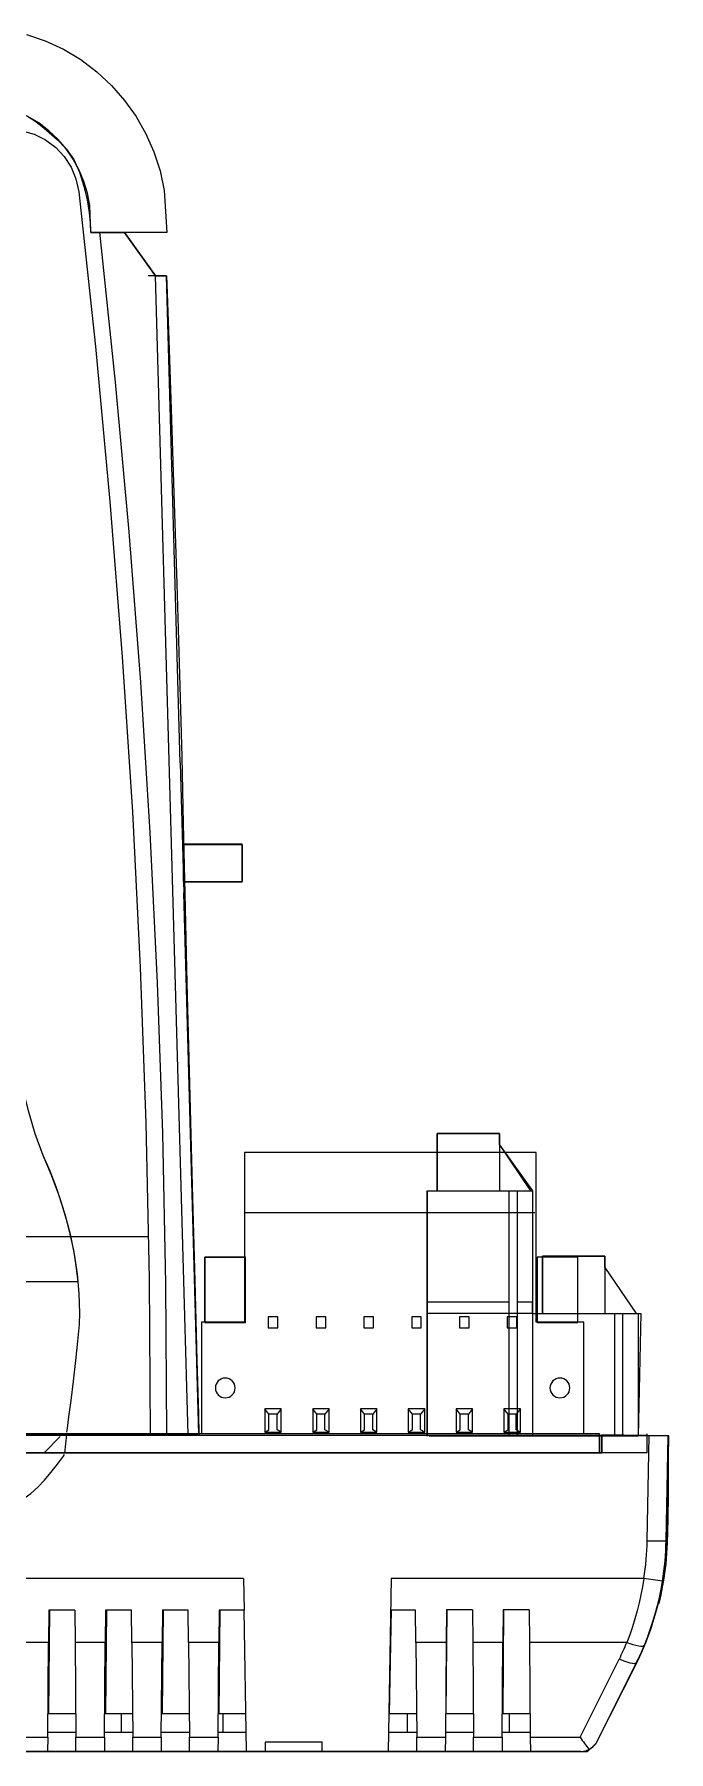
# Model space of a CAD drawing. Header units: metres. Extents: x 0 to 595, y 0 to 842.
# Drawn here: x 342.1 to 404.4, y 583.6 to 752.1 of the extents above; entities that cross this region are included whole.
import ezdxf

# ---------------------------------------------------------------- set-up
doc = ezdxf.new("R2010")
doc.units = ezdxf.units.M
doc.layers.add('SCHEMATICS', color=7, linetype='Continuous')

msp = doc.modelspace()

# ---------------------------------------------------------------- linework, layer by layer
at = {"layer": 'SCHEMATICS', "color": 7}
for p, q in [((341.36, 752.08), (343.17, 751.46)), ((341.36, 752.08), (343.17, 751.46)), ((343.17, 751.46), (344.97, 750.62)), ((343.17, 751.46), (344.97, 750.62)), ((344.97, 750.62), (346.67, 749.6)), ((344.97, 750.62), (346.67, 749.6)), ((346.67, 749.6), (348.26, 748.41)), ((346.67, 749.6), (348.25, 748.41)), ((348.25, 748.41), (349.71, 747.07)), ((348.26, 748.41), (349.71, 747.07)), ((349.71, 747.07), (350.99, 745.61)), ((349.71, 747.07), (350.99, 745.61)), ((350.99, 745.61), (352.12, 744.03)), ((350.99, 745.61), (352.12, 744.03)), ((342.56, 743.39), (341.49, 744.03)), ((342.56, 743.39), (341.49, 744.03)), ((343.55, 742.63), (342.56, 743.39)), ((343.55, 742.63), (342.56, 743.39)), ((352.12, 744.03), (353.08, 742.34)), ((352.12, 744.03), (353.08, 742.34)), ((344.46, 741.77), (343.55, 742.63)), ((344.46, 741.77), (343.55, 742.63)), ((345.25, 740.84), (344.46, 741.77)), ((345.25, 740.84), (344.46, 741.77)), ((353.08, 742.34), (353.87, 740.56)), ((353.08, 742.34), (353.87, 740.56)), ((345.94, 739.84), (345.25, 740.84)), ((345.94, 739.84), (345.25, 740.84)), ((346.52, 738.76), (345.94, 739.84)), ((346.52, 738.76), (345.94, 739.84)), ((353.87, 740.56), (354.47, 738.7)), ((353.87, 740.56), (354.47, 738.7)), ((346.99, 737.64), (346.52, 738.76)), ((346.99, 737.64), (346.52, 738.76)), ((354.47, 738.7), (354.88, 736.78)), ((354.47, 738.7), (354.88, 736.78)), ((346.48, 736.64), (346.48, 736.64)), ((347.34, 736.49), (346.99, 737.64)), ((347.34, 736.49), (346.99, 737.64)), ((347.56, 735.31), (347.34, 736.49)), ((347.56, 735.31), (347.34, 736.49)), ((354.88, 736.78), (355.13, 732.66)), ((354.88, 736.78), (355.13, 732.66)), ((347.67, 732.66), (347.56, 735.31)), ((347.67, 732.66), (347.56, 735.31)), ((355.13, 732.66), (347.67, 732.66)), ((347.67, 732.66), (350.96, 732.66)), ((355.13, 732.66), (347.67, 732.66)), ((350.96, 732.66), (354.03, 728.41)), ((354.03, 728.41), (350.96, 732.66)), ((354.03, 728.41), (353.29, 728.41)), ((354.03, 728.41), (355.1, 728.41)), ((357.22, 614.76), (354.03, 728.41)), ((355.1, 728.41), (354.03, 728.41)), ((356.44, 680.62), (355.1, 728.41)), ((356.44, 680.62), (356.79, 667.87)), ((360.41, 672.65), (356.66, 672.65)), ((362.53, 672.65), (360.41, 672.65)), ((362.53, 668.94), (362.53, 672.65)), ((360.41, 668.93), (356.76, 668.93)), ((362.53, 668.93), (360.41, 668.93)), ((358.28, 614.76), (356.79, 667.87)), ((381.66, 638.66), (381.66, 644.27)), ((381.66, 644.27), (387.78, 644.27)), ((381.66, 644.27), (381.66, 638.66)), ((387.78, 644.27), (381.66, 644.27)), ((387.78, 644.27), (387.78, 643.15)), ((387.78, 643.15), (387.78, 644.27)), ((391.38, 642.42), (362.75, 642.42)), ((362.75, 642.42), (362.75, 625.76)), ((387.78, 643.15), (391.05, 638.66)), ((387.78, 643.15), (390.84, 638.66)), ((387.78, 643.15), (387.78, 638.66)), ((391.38, 625.76), (391.38, 642.42)), ((380.68, 614.57), (380.68, 638.66)), ((380.68, 638.66), (381.66, 638.66)), ((380.68, 638.66), (388.7, 638.66)), ((380.68, 638.66), (380.68, 627.74)), ((388.7, 638.66), (389.52, 638.66)), ((388.7, 638.66), (388.7, 626.62)), ((389.52, 638.66), (391.05, 638.66)), ((389.52, 638.66), (389.52, 626.62)), ((391.05, 638.66), (391.05, 626.62)), ((391.05, 638.66), (391.05, 627.74)), ((391.27, 636.49), (362.8, 636.49)), ((353.33, 634.14), (250.72, 634.14)), ((358.86, 625.72), (358.86, 632.14)), ((358.86, 632.14), (362.88, 632.14)), ((395.49, 632.14), (391.48, 632.14)), ((392.03, 626.62), (392.03, 632.23)), ((392.03, 632.23), (398.15, 632.23)), ((392.03, 632.23), (392.03, 626.62)), ((398.15, 632.23), (392.03, 632.23)), ((395.49, 625.72), (395.49, 632.14)), ((398.15, 632.23), (398.15, 631.11)), ((398.15, 631.11), (398.15, 632.23)), ((398.15, 631.11), (401.21, 626.62)), ((398.15, 631.11), (401.21, 626.62)), ((398.15, 631.11), (398.15, 626.62)), ((346.39, 629.73), (259.37, 629.73)), ((380.68, 627.74), (380.68, 626.62)), ((388.7, 627.74), (380.68, 627.74)), ((391.05, 627.74), (389.52, 627.74)), ((391.05, 626.62), (391.05, 627.74)), ((362.75, 625.76), (358.52, 625.76)), ((358.52, 625.76), (358.52, 614.8)), ((362.88, 625.72), (358.86, 625.72)), ((380.68, 626.62), (380.68, 614.57)), ((388.7, 626.62), (380.68, 626.62)), ((388.7, 626.62), (388.7, 614.57)), ((389.52, 626.62), (388.7, 626.62)), ((389.52, 626.62), (389.52, 614.57)), ((391.05, 626.62), (389.52, 626.62)), ((391.05, 626.62), (392.03, 626.62)), ((391.05, 626.62), (399.07, 626.62)), ((391.05, 626.62), (391.05, 614.57)), ((396.08, 625.76), (391.38, 625.76)), ((391.48, 625.72), (395.49, 625.72)), ((396.08, 614.8), (396.08, 625.76)), ((399.07, 626.62), (399.88, 626.62)), ((399.07, 626.62), (399.07, 614.57)), ((399.88, 626.62), (401.41, 626.62)), ((399.88, 626.62), (399.88, 614.57)), ((401.21, 626.62), (401.67, 626.6)), ((401.41, 626.62), (401.41, 614.57)), ((401.67, 626.6), (401.41, 614.57)), ((365.16, 616.73), (364.75, 617.25)), ((365.16, 615.19), (365.16, 616.73)), ((365.97, 616.73), (365.16, 616.73)), ((366.37, 617.25), (365.97, 616.73)), ((365.97, 615.19), (365.97, 616.73)), ((369.86, 616.73), (369.45, 617.25)), ((369.86, 615.19), (369.86, 616.73)), ((370.65, 616.73), (369.86, 616.73)), ((371.06, 617.25), (370.65, 616.73)), ((370.65, 615.19), (370.65, 616.73)), ((374.55, 616.73), (374.14, 617.25)), ((374.55, 615.19), (374.55, 616.73)), ((375.35, 616.73), (374.55, 616.73)), ((375.76, 617.25), (375.35, 616.73)), ((375.35, 615.19), (375.35, 616.73)), ((379.25, 616.73), (378.84, 617.25)), ((379.25, 615.19), (379.25, 616.73)), ((380.05, 616.73), (379.25, 616.73)), ((380.45, 617.25), (380.05, 616.73)), ((380.05, 615.19), (380.05, 616.73)), ((383.93, 616.73), (383.53, 617.25)), ((383.93, 615.19), (383.93, 616.73)), ((384.74, 616.73), (383.93, 616.73)), ((385.15, 617.25), (384.74, 616.73)), ((384.74, 615.19), (384.74, 616.73)), ((388.63, 616.73), (388.22, 617.25)), ((388.63, 615.19), (388.63, 616.73)), ((389.44, 616.73), (388.63, 616.73)), ((389.84, 617.25), (389.44, 616.73)), ((389.44, 615.19), (389.44, 616.73)), ((364.75, 614.99), (365.16, 615.19)), ((366.37, 614.99), (365.97, 615.19)), ((369.45, 614.99), (369.86, 615.19)), ((371.06, 614.99), (370.65, 615.19)), ((374.14, 614.99), (374.55, 615.19)), ((375.76, 614.99), (375.35, 615.19)), ((378.84, 614.99), (379.25, 615.19)), ((380.45, 614.99), (380.05, 615.19)), ((383.53, 614.99), (383.93, 615.19)), ((385.15, 614.99), (384.74, 615.19)), ((388.22, 614.99), (388.63, 615.19)), ((389.84, 614.99), (389.44, 615.19)), ((398.21, 614.66), (222.52, 614.66)), ((358.28, 614.76), (245.76, 614.76)), ((312.64, 614.76), (353.51, 614.76)), ((343.04, 612.92), (344.67, 614.55)), ((345.13, 612.93), (345.3, 614.76)), ((353.51, 614.76), (355.1, 614.76)), ((355.1, 614.76), (355.1, 614.77)), ((355.1, 614.76), (357.22, 614.76)), ((401.41, 614.57), (380.89, 614.56)), ((397.8, 614.66), (402.48, 614.66)), ((397.8, 612.94), (397.8, 614.62)), ((397.85, 614.7), (397.85, 612.91)), ((404.34, 614.62), (397.85, 614.7)), ((402.29, 612.94), (402.29, 614.8)), ((402.29, 604.33), (402.48, 614.62)), ((402.48, 614.66), (404.34, 614.66)), ((404.15, 604.33), (404.34, 614.62)), ((404.4, 614.61), (404.22, 604.33)), ((404.41, 614.61), (404.34, 614.62)), ((404.4, 614.61), (404.34, 614.62)), ((222.58, 612.95), (397.8, 612.94)), ((397.85, 612.91), (222.61, 612.91)), ((397.18, 612.94), (303.77, 612.94)), ((398.29, 612.94), (397.18, 612.94)), ((402.29, 612.94), (398.29, 612.94)), ((404.15, 604.33), (404.22, 604.33)), ((404.19, 604.33), (404.22, 604.33)), ((404.22, 604.33), (404.22, 604.33)), ((362.66, 600.63), (338.5, 600.63)), ((362.66, 600.63), (362.71, 597.53)), ((377.17, 600.63), (376.87, 583.64)), ((401.97, 600.63), (377.17, 600.63)), ((403.36, 598.17), (403.36, 598.17)), ((403.37, 598.17), (403.37, 598.17)), ((403.37, 598.17), (403.37, 598.17)), ((403.37, 598.17), (403.37, 598.17)), ((403.38, 598.17), (403.38, 598.17)), ((403.38, 598.17), (403.38, 598.17)), ((403.38, 598.17), (403.38, 598.17)), ((403.38, 598.17), (403.38, 598.17)), ((403.38, 598.17), (403.38, 598.17)), ((403.38, 598.17), (403.38, 598.17)), ((403.4, 598.17), (403.39, 598.17)), ((403.39, 598.17), (403.39, 598.17)), ((403.39, 598.17), (403.39, 598.17)), ((403.39, 598.17), (403.39, 598.17)), ((403.39, 598.17), (403.39, 598.17)), ((403.41, 598.17), (403.4, 598.17)), ((403.4, 598.17), (403.4, 598.17)), ((403.4, 598.17), (403.4, 598.17)), ((403.4, 598.17), (403.4, 598.17)), ((403.4, 598.17), (403.4, 598.17)), ((403.41, 598.17), (403.4, 598.17)), ((403.41, 598.17), (403.41, 598.17)), ((403.41, 598.17), (403.41, 598.17)), ((403.41, 598.17), (403.41, 598.17)), ((403.42, 598.17), (403.42, 598.17)), ((403.42, 598.17), (403.42, 598.17)), ((403.42, 598.17), (403.42, 598.17)), ((403.42, 598.17), (403.42, 598.17)), ((343.54, 597.53), (343.51, 594.35)), ((343.61, 597.54), (343.52, 587.37)), ((346.09, 597.53), (343.54, 597.53)), ((346.09, 597.53), (346.12, 594.35)), ((349.12, 597.53), (349.09, 594.35)), ((349.19, 597.54), (349.1, 587.36)), ((351.66, 597.53), (349.12, 597.53)), ((351.69, 594.35), (351.66, 597.53)), ((354.69, 597.53), (354.66, 594.35)), ((354.77, 597.54), (354.68, 587.36)), ((357.24, 597.53), (354.7, 597.53)), ((357.27, 594.35), (357.24, 597.53)), ((360.27, 597.53), (360.24, 594.35)), ((360.34, 597.54), (360.25, 587.37)), ((362.72, 597.53), (360.27, 597.53)), ((362.96, 583.64), (362.71, 597.53)), ((377, 587.36), (377.18, 597.54)), ((379.56, 597.53), (377.12, 597.53)), ((379.59, 594.35), (379.56, 597.53)), ((382.59, 597.54), (382.56, 594.35)), ((382.56, 587.36), (382.65, 597.54)), ((385.13, 597.54), (382.58, 597.54)), ((385.13, 597.54), (385.16, 594.35)), ((388.16, 597.54), (388.13, 594.35)), ((388.14, 587.36), (388.23, 597.54)), ((390.71, 597.54), (388.16, 597.54)), ((390.71, 597.54), (390.74, 594.35)), ((343.51, 594.35), (338.45, 594.35)), ((343.43, 585.05), (343.51, 594.35)), ((346.12, 594.35), (346.2, 585.05)), ((349.09, 594.35), (346.12, 594.35)), ((349.01, 585.05), (349.09, 594.35)), ((354.67, 594.35), (351.69, 594.35)), ((351.69, 594.35), (351.78, 585.05)), ((354.59, 585.05), (354.67, 594.35)), ((360.24, 594.35), (357.27, 594.35)), ((357.27, 594.35), (357.35, 585.05)), ((360.17, 585.05), (360.24, 594.35)), ((382.56, 594.35), (379.59, 594.35)), ((379.59, 594.35), (379.67, 585.05)), ((382.56, 594.35), (382.48, 585.05)), ((385.16, 594.35), (385.24, 585.05)), ((388.13, 594.35), (385.16, 594.35)), ((388.05, 585.05), (388.13, 594.35)), ((390.74, 594.35), (390.82, 585.05)), ((400.3, 594.35), (390.74, 594.35)), ((400.3, 594.35), (400.9, 594.14)), ((400.9, 594.14), (401.46, 594.01)), ((401.46, 594.01), (401.68, 593.99)), ((401.68, 593.99), (401.78, 593.99)), ((401.78, 593.99), (401.86, 593.99)), ((401.86, 593.99), (401.92, 594.01)), ((401.92, 594.01), (401.94, 594.02)), ((401.94, 594.02), (401.96, 594.03)), ((401.96, 594.03), (401.98, 594.04)), ((401.98, 594.04), (401.99, 594.05)), ((401.99, 594.05), (402, 594.06)), ((402, 594.06), (402.01, 594.07)), ((402.01, 594.07), (402.01, 594.08)), ((402.01, 594.08), (402.02, 594.08)), ((395.72, 585.05), (399.55, 592.72)), ((397.27, 584.47), (401.27, 592.34)), ((401.22, 592.34), (397.39, 584.67)), ((400.12, 592.48), (399.55, 592.72)), ((400.64, 592.32), (400.12, 592.48)), ((400.86, 592.28), (400.64, 592.32)), ((401.02, 592.26), (400.86, 592.28)), ((401.09, 592.27), (401.02, 592.26)), ((401.12, 592.28), (401.09, 592.27)), ((401.14, 592.28), (401.12, 592.28)), ((401.17, 592.29), (401.14, 592.28)), ((401.18, 592.3), (401.17, 592.29)), ((401.2, 592.31), (401.18, 592.3)), ((401.21, 592.32), (401.2, 592.31)), ((401.21, 592.32), (401.21, 592.32)), ((401.22, 592.34), (401.22, 592.34)), ((401.23, 592.34), (401.22, 592.34)), ((401.22, 592.34), (401.22, 592.34)), ((401.23, 592.34), (401.23, 592.34)), ((401.24, 592.34), (401.23, 592.34)), ((401.23, 592.34), (401.23, 592.34)), ((401.23, 592.34), (401.23, 592.34)), ((401.24, 592.34), (401.24, 592.34)), ((401.24, 592.34), (401.24, 592.34)), ((401.25, 592.34), (401.24, 592.34)), ((401.24, 592.34), (401.24, 592.34)), ((401.24, 592.34), (401.24, 592.34)), ((401.25, 592.34), (401.25, 592.34)), ((401.25, 592.34), (401.25, 592.34)), ((401.25, 592.34), (401.25, 592.34)), ((401.25, 592.34), (401.25, 592.34)), ((401.25, 592.34), (401.25, 592.34)), ((401.26, 592.34), (401.26, 592.34)), ((401.26, 592.34), (401.26, 592.34)), ((401.26, 592.34), (401.26, 592.34)), ((401.26, 592.34), (401.26, 592.34)), ((401.27, 592.34), (401.27, 592.34)), ((401.27, 592.34), (401.27, 592.34)), ((401.28, 592.34), (401.27, 592.34)), ((401.28, 592.34), (401.27, 592.34)), ((401.27, 592.34), (401.27, 592.34)), ((401.27, 592.34), (401.27, 592.34)), ((401.28, 592.34), (401.28, 592.34)), ((401.29, 592.34), (401.28, 592.34)), ((401.29, 592.34), (401.29, 592.34)), ((346.18, 587.36), (343.46, 587.36)), ((350.64, 587.36), (349.04, 587.36)), ((350.64, 587.36), (350.64, 585.5)), ((351.76, 587.36), (350.64, 587.36)), ((357.34, 587.36), (354.62, 587.36)), ((360.62, 587.36), (360.19, 587.36)), ((360.63, 587.36), (360.62, 587.37)), ((360.63, 587.36), (360.63, 585.5)), ((360.63, 587.36), (360.63, 587.36)), ((362.9, 587.36), (360.63, 587.36)), ((378.75, 587.36), (376.94, 587.36)), ((379.64, 587.36), (378.75, 587.36)), ((378.75, 585.5), (378.75, 587.36)), ((385.22, 587.36), (382.5, 587.36)), ((388.75, 587.36), (388.08, 587.36)), ((388.75, 587.36), (388.75, 585.5)), ((390.8, 587.36), (388.75, 587.36)), ((338.37, 585.05), (343.43, 585.05)), ((343.43, 585.05), (343.42, 583.64)), ((346.2, 585.5), (343.44, 585.5)), ((346.2, 585.05), (349.01, 585.05)), ((346.21, 583.64), (346.2, 585.05)), ((349.01, 585.05), (349, 583.64)), ((351.77, 585.5), (349.02, 585.5)), ((351.78, 585.05), (354.59, 585.05)), ((351.79, 583.64), (351.78, 585.05)), ((354.59, 585.05), (354.58, 583.64)), ((357.35, 585.5), (354.59, 585.5)), ((357.35, 585.05), (360.17, 585.05)), ((357.37, 583.64), (357.35, 585.05)), ((360.17, 585.05), (360.15, 583.64)), ((360.62, 585.5), (360.17, 585.5)), ((362.93, 585.5), (360.62, 585.5)), ((364.79, 584.57), (364.77, 583.64)), ((364.79, 584.57), (364.79, 584.57)), ((370.38, 584.57), (364.79, 584.57)), ((369.64, 584.57), (369.64, 584.57)), ((369.64, 584.57), (369.64, 584.57)), ((370.38, 583.64), (370.38, 584.57)), ((378.75, 585.5), (376.91, 585.5)), ((379.66, 585.5), (378.75, 585.5)), ((379.67, 585.05), (382.48, 585.05)), ((379.68, 583.64), (379.67, 585.05)), ((382.48, 585.05), (382.47, 583.64)), ((385.24, 585.5), (382.48, 585.5)), ((385.25, 583.64), (385.24, 585.05)), ((385.24, 585.05), (388.06, 585.05)), ((388.05, 585.05), (388.04, 583.64)), ((390.81, 585.5), (388.06, 585.5)), ((390.82, 585.05), (390.83, 583.65)), ((390.82, 585.05), (395.72, 585.05)), ((397.39, 584.67), (397.4, 584.67)), ((397.39, 584.67), (397.39, 584.67)), ((397.4, 584.67), (397.4, 584.67)), ((397.4, 584.67), (397.4, 584.67)), ((397.4, 584.67), (397.41, 584.67)), ((397.4, 584.67), (397.4, 584.67)), ((397.4, 584.67), (397.4, 584.67)), ((397.4, 584.67), (397.41, 584.67)), ((397.41, 584.67), (397.41, 584.67)), ((397.41, 584.67), (397.42, 584.67)), ((397.41, 584.67), (397.41, 584.67)), ((397.41, 584.67), (397.42, 584.67)), ((397.42, 584.67), (397.42, 584.67)), ((397.42, 584.67), (397.42, 584.67)), ((397.42, 584.67), (397.42, 584.67)), ((397.42, 584.67), (397.42, 584.67)), ((397.43, 584.67), (397.43, 584.67)), ((397.43, 584.67), (397.43, 584.67)), ((397.43, 584.67), (397.43, 584.67)), ((397.43, 584.67), (397.43, 584.67)), ((397.43, 584.67), (397.43, 584.67)), ((397.44, 584.67), (397.44, 584.67)), ((397.44, 584.67), (397.44, 584.67)), ((397.44, 584.67), (397.45, 584.67)), ((397.44, 584.67), (397.44, 584.67)), ((397.44, 584.67), (397.44, 584.67)), ((397.44, 584.67), (397.45, 584.67)), ((397.45, 584.67), (397.45, 584.67)), ((397.45, 584.67), (397.45, 584.67)), ((397.45, 584.67), (397.46, 584.67)), ((333.51, 583.64), (396.43, 583.64)), ((343.42, 583.64), (338.36, 583.64)), ((346.21, 583.64), (343.42, 583.64)), ((349, 583.64), (346.21, 583.64)), ((351.79, 583.64), (349, 583.64)), ((354.58, 583.64), (351.79, 583.64)), ((357.37, 583.64), (354.58, 583.64)), ((360.15, 583.64), (357.37, 583.64)), ((362.96, 583.64), (360.15, 583.64)), ((362.96, 583.64), (362.96, 583.64)), ((364.77, 583.64), (362.96, 583.64)), ((362.96, 583.64), (362.96, 583.64)), ((363.02, 583.64), (363.03, 583.64)), ((363.03, 583.64), (363.03, 583.64)), ((364.77, 583.64), (364.77, 583.64)), ((364.77, 583.64), (364.77, 583.64)), ((364.77, 583.64), (364.77, 583.64)), ((370.38, 583.64), (364.77, 583.64)), ((364.91, 583.64), (364.9, 583.64)), ((364.9, 583.64), (364.9, 583.64)), ((370.38, 583.64), (370.38, 583.64)), ((376.87, 583.64), (370.38, 583.64)), ((370.38, 583.64), (370.38, 583.64)), ((370.45, 583.64), (370.45, 583.64)), ((370.45, 583.64), (370.45, 583.64)), ((375.09, 583.64), (375.1, 583.64)), ((375.09, 583.64), (375.09, 583.64)), ((375.37, 583.64), (375.38, 583.64)), ((375.37, 583.64), (375.38, 583.64)), ((376.87, 583.64), (376.87, 583.64)), ((376.87, 583.64), (376.87, 583.64)), ((376.87, 583.64), (376.87, 583.64)), ((379.68, 583.64), (376.88, 583.64)), ((376.94, 583.64), (376.94, 583.64)), ((376.94, 583.64), (376.94, 583.64)), ((382.47, 583.65), (379.68, 583.65)), ((385.25, 583.64), (382.47, 583.64)), ((388.04, 583.65), (385.25, 583.65)), ((390.83, 583.64), (388.04, 583.64)), ((395.72, 583.64), (390.83, 583.64)), ((395.73, 583.64), (395.72, 583.64)), ((395.74, 583.64), (395.73, 583.64)), ((395.73, 583.64), (395.73, 583.64)), ((395.73, 583.64), (395.73, 583.64)), ((395.74, 583.64), (395.73, 583.64)), ((395.73, 583.64), (395.73, 583.64)), ((395.74, 583.64), (395.73, 583.64)), ((395.75, 583.64), (395.74, 583.64)), ((395.74, 583.64), (395.74, 583.64)), ((395.74, 583.64), (395.74, 583.64)), ((395.74, 583.64), (395.74, 583.64)), ((395.74, 583.64), (395.74, 583.64)), ((395.76, 583.64), (395.75, 583.64)), ((395.75, 583.64), (395.75, 583.64)), ((395.75, 583.64), (395.75, 583.64)), ((395.75, 583.64), (395.75, 583.64)), ((395.75, 583.64), (395.75, 583.64)), ((395.75, 583.64), (395.75, 583.64)), ((395.75, 583.64), (395.75, 583.64)), ((395.76, 583.64), (395.75, 583.64)), ((395.75, 583.64), (395.75, 583.64)), ((395.75, 583.64), (395.75, 583.64)), ((395.75, 583.64), (395.75, 583.64)), ((395.77, 583.64), (395.76, 583.64)), ((395.76, 583.64), (395.76, 583.64)), ((395.76, 583.64), (395.76, 583.64)), ((395.76, 583.64), (395.76, 583.64)), ((395.76, 583.64), (395.76, 583.64)), ((395.77, 583.64), (395.76, 583.64)), ((395.76, 583.64), (395.76, 583.64)), ((395.76, 583.64), (395.76, 583.64)), ((395.76, 583.64), (395.76, 583.64)), ((395.77, 583.64), (395.76, 583.64)), ((395.78, 583.64), (395.77, 583.64)), ((395.77, 583.64), (395.77, 583.64)), ((395.77, 583.64), (395.77, 583.64)), ((395.77, 583.64), (395.77, 583.64)), ((395.77, 583.64), (395.77, 583.64)), ((395.77, 583.64), (395.77, 583.64)), ((395.78, 583.64), (395.77, 583.64)), ((395.77, 583.64), (395.77, 583.64)), ((395.79, 583.64), (395.78, 583.64)), ((395.78, 583.64), (395.78, 583.64)), ((395.78, 583.64), (395.78, 583.64)), ((395.78, 583.64), (395.78, 583.64)), ((395.78, 583.64), (395.78, 583.64)), ((395.78, 583.64), (395.78, 583.64)), ((395.79, 583.64), (395.78, 583.64)), ((395.78, 583.64), (395.78, 583.64)), ((395.78, 583.64), (395.78, 583.64)), ((395.78, 583.64), (395.78, 583.64)), ((396.43, 583.64), (397.27, 584.47))]:
    msp.add_line(p, q, dxfattribs=at)
for points in [[(341.14, 744.21), (341.22, 744.17), (341.44, 744.05), (341.8, 743.83), (342.29, 743.51), (342.88, 743.06), (343.58, 742.47), (344.38, 741.74), (345.25, 740.84)], [(339.64, 742.75), (340.92, 742.63), (342.12, 742.29), (343.23, 741.74), (344.22, 741), (345.06, 740.11), (345.73, 739.07), (346.21, 737.91), (346.48, 736.64)], [(345.25, 740.84), (345.99, 739.8), (346.57, 738.55), (346.99, 737.2), (347.3, 735.85), (347.49, 734.62), (347.6, 733.6), (347.65, 732.92), (347.67, 732.66)], [(346.48, 736.64), (348.13, 721.46), (349.55, 706.26), (350.76, 691.04), (351.75, 675.81), (352.52, 660.56), (353.07, 645.3), (353.4, 630.04), (353.51, 614.76)], [(348.53, 732.67), (350.07, 717.98), (351.4, 703.27), (352.53, 688.54), (353.46, 673.81), (354.17, 659.06), (354.69, 644.3), (355, 629.54), (355.1, 614.76)], [(355.1, 728.41), (355.16, 726.71), (355.32, 722.1), (355.55, 715.31), (355.82, 707.08), (356.11, 698.17), (356.38, 689.29), (356.6, 681.2), (356.75, 674.63)], [(356.75, 674.63), (356.89, 667.81), (357.1, 659.03), (357.35, 649.18), (357.62, 639.14), (357.87, 629.8), (358.08, 622.03), (358.23, 616.73), (358.28, 614.76)], [(356.75, 668.99), (362.55, 668.99), (362.55, 672.6), (356.75, 672.6), (356.75, 668.99)], [(333.51, 658.21), (336.01, 656.88), (337.87, 655.19), (339.22, 653.23), (340.19, 651.08), (340.92, 648.81), (341.53, 646.52), (342.17, 644.27), (342.96, 642.16)], [(333.51, 658.21), (336.01, 656.88), (337.87, 655.19), (339.22, 653.23), (340.19, 651.08), (340.92, 648.81), (341.53, 646.52), (342.17, 644.27), (342.96, 642.16)], [(342.96, 642.16), (343.78, 640.23), (344.5, 638.3), (345.12, 636.35), (345.63, 634.4), (346.03, 632.45), (346.32, 630.51), (346.5, 628.58), (346.56, 626.66)], [(342.96, 642.16), (343.63, 640.62), (344.22, 639.07), (344.76, 637.51), (345.22, 635.95), (345.62, 634.39), (345.95, 632.83), (346.21, 631.28), (346.39, 629.73)], [(358.86, 625.72), (362.87, 625.72), (362.87, 632.14), (358.86, 632.14), (358.86, 625.72)], [(391.48, 625.72), (395.49, 625.72), (395.49, 632.14), (391.48, 632.14), (391.48, 625.72)], [(346.56, 626.66), (346.51, 625.53), (346.36, 623.91), (346.16, 622), (345.92, 619.99), (345.69, 618.09), (345.48, 616.49), (345.33, 615.38), (345.28, 614.97)], [(366.03, 626.29), (365.09, 626.29), (365.09, 625.22), (366.03, 625.22), (366.03, 626.29)], [(370.73, 626.29), (369.78, 626.29), (369.78, 625.22), (370.73, 625.22), (370.73, 626.29)], [(375.42, 626.29), (374.48, 626.29), (374.48, 625.22), (375.42, 625.22), (375.42, 626.29)], [(380.11, 626.29), (379.18, 626.29), (379.18, 625.22), (380.11, 625.22), (380.11, 626.29)], [(384.81, 626.29), (383.87, 626.29), (383.87, 625.22), (384.81, 625.22), (384.81, 626.29)], [(389.5, 626.29), (388.56, 626.29), (388.56, 625.22), (389.5, 625.22), (389.5, 626.29)], [(360.87, 620.28), (360.67, 620.26), (360.49, 620.2), (360.33, 620.12), (360.18, 620), (360.06, 619.85), (359.98, 619.69), (359.92, 619.51), (359.9, 619.31)], [(361.84, 619.31), (361.82, 619.51), (361.76, 619.69), (361.67, 619.85), (361.55, 620), (361.41, 620.12), (361.24, 620.2), (361.06, 620.26), (360.87, 620.28)], [(393.73, 620.28), (393.53, 620.26), (393.35, 620.2), (393.18, 620.12), (393.04, 620), (392.92, 619.85), (392.83, 619.69), (392.77, 619.51), (392.75, 619.31)], [(394.69, 619.31), (394.67, 619.51), (394.62, 619.69), (394.53, 619.85), (394.41, 620), (394.27, 620.12), (394.1, 620.2), (393.92, 620.26), (393.73, 620.28)], [(359.9, 619.31), (359.92, 619.12), (359.98, 618.94), (360.06, 618.77), (360.18, 618.63), (360.33, 618.51), (360.49, 618.42), (360.67, 618.36), (360.87, 618.34)], [(360.87, 618.34), (361.06, 618.36), (361.24, 618.42), (361.41, 618.51), (361.55, 618.63), (361.67, 618.77), (361.76, 618.94), (361.82, 619.12), (361.84, 619.31)], [(392.75, 619.31), (392.77, 619.12), (392.83, 618.94), (392.92, 618.77), (393.04, 618.63), (393.18, 618.51), (393.35, 618.42), (393.53, 618.36), (393.73, 618.34)], [(393.73, 618.34), (393.92, 618.36), (394.1, 618.42), (394.27, 618.51), (394.41, 618.63), (394.53, 618.77), (394.62, 618.94), (394.67, 619.12), (394.69, 619.31)], [(366.37, 617.25), (364.75, 617.25), (364.75, 614.99), (366.37, 614.99), (366.37, 617.25)], [(371.06, 617.25), (369.45, 617.25), (369.45, 614.99), (371.06, 614.99), (371.06, 617.25)], [(375.76, 617.25), (374.14, 617.25), (374.14, 614.99), (375.76, 614.99), (375.76, 617.25)], [(380.45, 617.25), (378.84, 617.25), (378.84, 614.99), (380.45, 614.99), (380.45, 617.25)], [(385.15, 617.25), (383.53, 617.25), (383.53, 614.99), (385.15, 614.99), (385.15, 617.25)], [(389.84, 617.25), (388.22, 617.25), (388.22, 614.99), (389.84, 614.99), (389.84, 617.25)], [(222.68, 612.97), (397.6, 612.97), (397.6, 614.8), (222.68, 614.8), (222.68, 612.97)], [(357.22, 614.76), (357.29, 614.77), (357.35, 614.77), (357.42, 614.77), (357.48, 614.77), (357.55, 614.77), (357.62, 614.77), (357.68, 614.77), (357.75, 614.77)], [(357.75, 614.77), (357.82, 614.77), (357.88, 614.77), (357.95, 614.77), (358.02, 614.77), (358.08, 614.77), (358.15, 614.77), (358.22, 614.77), (358.28, 614.76)], [(403.93, 600.45), (404.15, 602.05), (404.28, 604.11), (404.36, 606.44), (404.39, 608.82), (404.39, 611.04), (404.37, 612.89), (404.35, 614.15), (404.34, 614.62)], [(341.12, 608.51), (341.78, 608.97), (342.46, 609.58), (343.12, 610.28), (343.74, 611.01), (344.28, 611.68), (344.7, 612.24), (344.98, 612.63), (345.08, 612.78)], [(401.96, 600.63), (402.03, 601.09), (402.1, 601.55), (402.15, 602.01), (402.2, 602.47), (402.23, 602.94), (402.26, 603.4), (402.28, 603.87), (402.29, 604.33)], [(402.29, 604.33), (402.41, 604.33), (402.53, 604.32), (402.65, 604.32), (402.76, 604.32), (402.88, 604.32), (403, 604.31), (403.11, 604.31), (403.23, 604.31)], [(403.23, 604.31), (403.34, 604.31), (403.46, 604.31), (403.58, 604.32), (403.69, 604.32), (403.81, 604.32), (403.92, 604.32), (404.04, 604.33), (404.15, 604.33)], [(403.8, 600.36), (403.88, 600.86), (403.94, 601.35), (404, 601.84), (404.05, 602.34), (404.09, 602.84), (404.12, 603.33), (404.14, 603.83), (404.15, 604.33)], [(404.22, 604.33), (404.21, 603.83), (404.19, 603.33), (404.16, 602.83), (404.12, 602.34), (404.07, 601.84), (404.01, 601.34), (403.95, 600.85), (403.87, 600.36)], [(401.97, 600.63), (401.84, 599.82), (401.68, 599.03), (401.51, 598.23), (401.31, 597.44), (401.09, 596.66), (400.85, 595.88), (400.58, 595.11), (400.3, 594.35)], [(401.27, 592.34), (401.34, 592.48), (401.54, 592.89), (401.85, 593.57), (402.23, 594.5), (402.65, 595.66), (403.09, 597.05), (403.53, 598.65), (403.93, 600.45)], [(403.8, 600.36), (403.57, 600.39), (403.34, 600.42), (403.11, 600.45), (402.88, 600.48), (402.65, 600.51), (402.43, 600.55), (402.2, 600.59), (401.97, 600.63)], [(402.02, 594.08), (402.32, 594.85), (402.6, 595.61), (402.86, 596.39), (403.09, 597.17), (403.31, 597.96), (403.5, 598.76), (403.66, 599.56), (403.8, 600.37)], [(403.87, 600.36), (403.83, 600.08), (403.78, 599.81), (403.73, 599.53), (403.67, 599.26), (403.62, 598.98), (403.56, 598.71), (403.49, 598.44), (403.43, 598.16)], [(399.56, 592.72), (399.66, 592.92), (399.75, 593.12), (399.85, 593.33), (399.94, 593.53), (400.03, 593.73), (400.12, 593.94), (400.21, 594.14), (400.3, 594.35)], [(401.22, 592.34), (401.32, 592.55), (401.43, 592.77), (401.53, 592.98), (401.63, 593.2), (401.73, 593.41), (401.82, 593.63), (401.92, 593.85), (402.01, 594.07)], [(395.72, 585.05), (395.82, 584.9), (395.92, 584.74), (396.03, 584.59), (396.14, 584.44), (396.25, 584.29), (396.36, 584.15), (396.47, 584), (396.59, 583.86)], [(396.59, 583.86), (396.72, 583.93), (396.84, 584.01), (396.95, 584.1), (397.06, 584.2), (397.15, 584.31), (397.24, 584.42), (397.32, 584.54), (397.39, 584.67)], [(395.72, 583.64), (395.73, 583.64), (395.73, 583.64), (395.73, 583.64), (395.73, 583.64), (395.73, 583.64), (395.73, 583.64), (395.74, 583.64), (395.74, 583.64)], [(395.74, 583.64), (395.85, 583.65), (395.96, 583.66), (396.07, 583.67), (396.17, 583.7), (396.28, 583.73), (396.39, 583.77), (396.49, 583.81), (396.59, 583.86)]]:
    msp.add_lwpolyline(points, dxfattribs=at)

doc.saveas('drawing.dxf')
